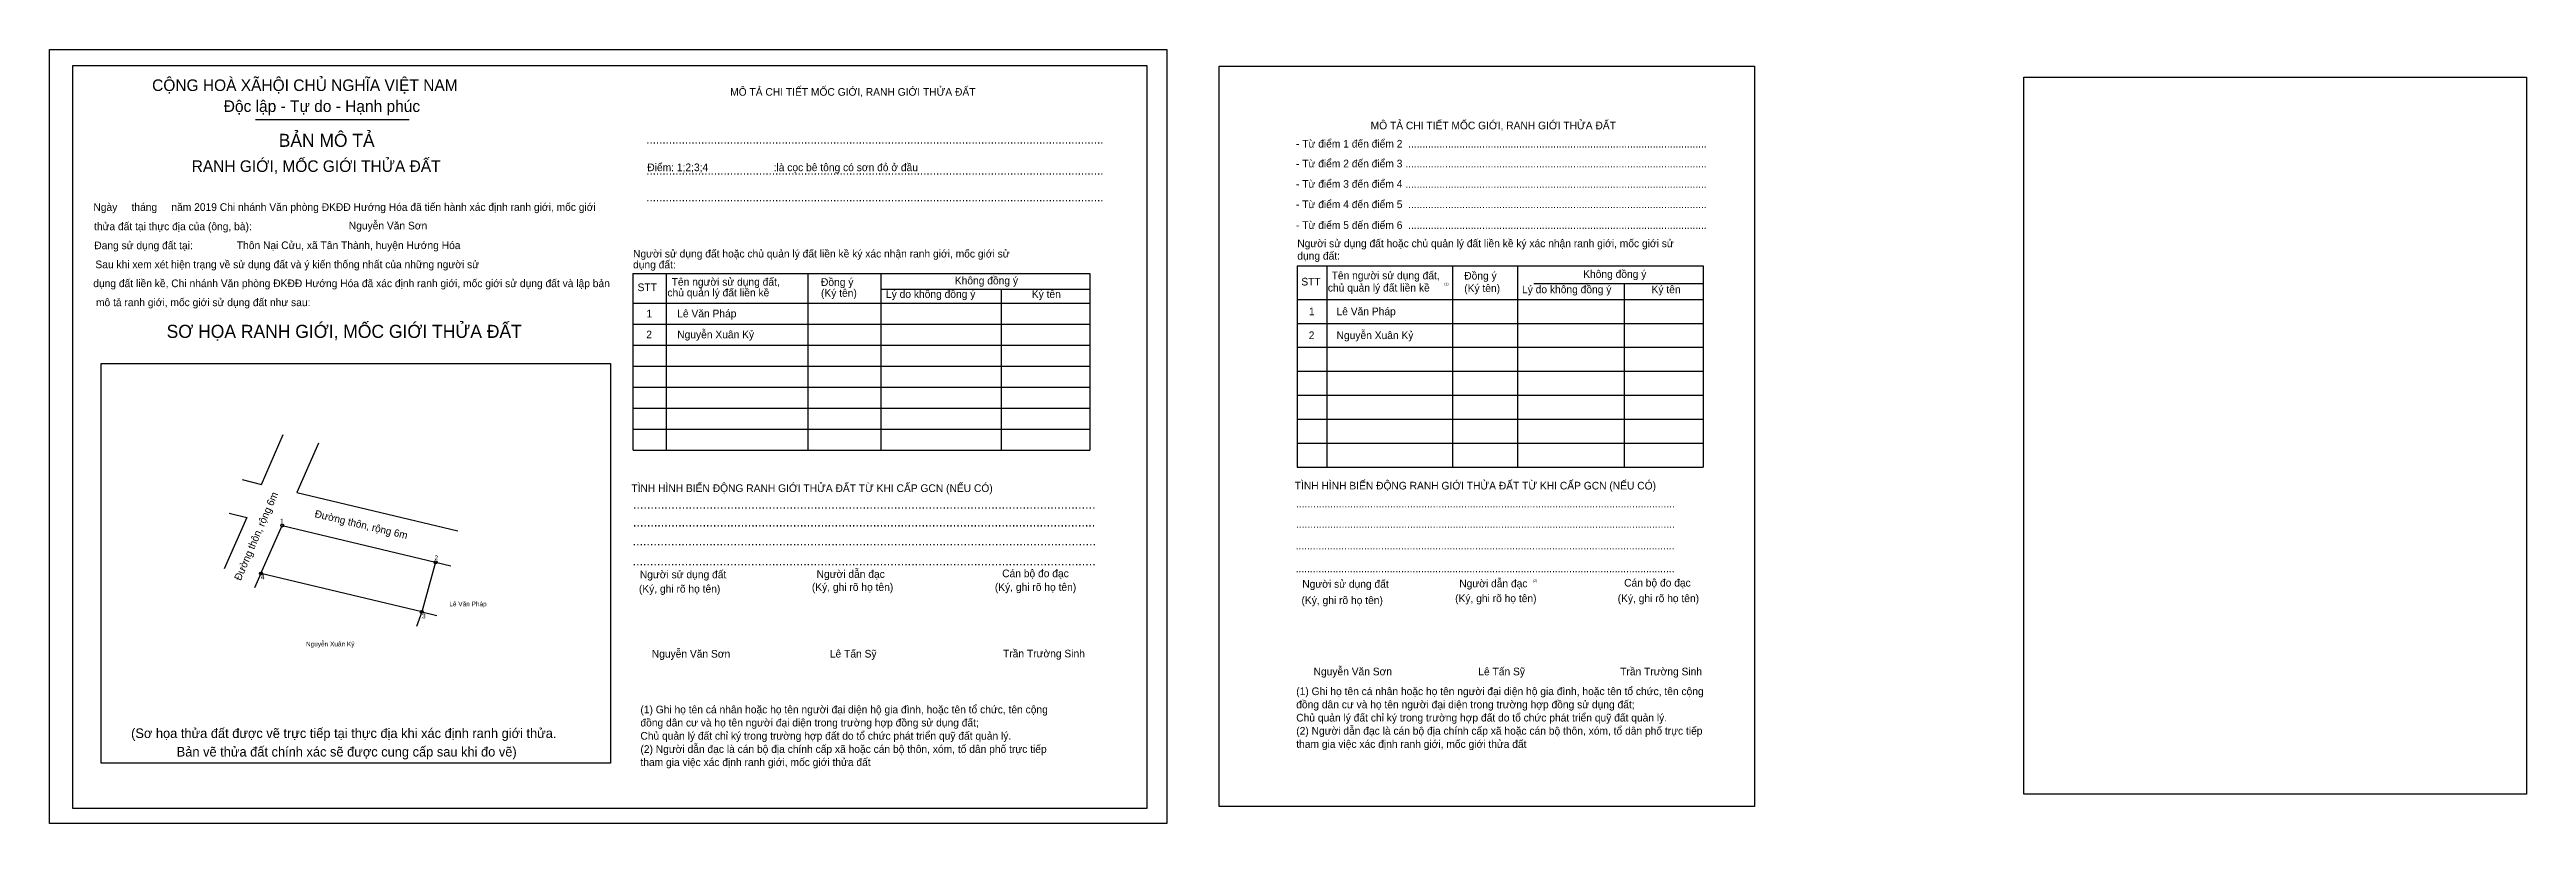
# Model space of a CAD drawing. Extents: x 129 to 540992, y 21 to 1835379.
# Drawn here: x 540573.7 to 540992.1, y 1835248.5 to 1835379.2 of the extents above.
import ezdxf

# ---------------------------------------------------------------- set-up
doc = ezdxf.new("R2010")
doc.units = 0
for name, color, linetype in [('bmtKhungInTrang1', 7, 'Continuous'), ('bmtKhungInTrang2', 7, 'Continuous'), ('bmtNoiDung', 7, 'Continuous'), ('bmtTemplate', 7, 'Continuous'), ('CanhThua', 7, 'Continuous'), ('Level 1', 7, 'Continuous'), ('Level 10', 7, 'Continuous'), ('Level 23', 7, 'Continuous'), ('MocDinhThua', 7, 'Continuous'), ('RauThua', 7, 'Continuous'), ('SoHieuDinhThua', 7, 'Continuous'), ('TenChuLanCan', 7, 'Continuous')]:
    doc.layers.add(name, color=color, linetype=linetype)

msp = doc.modelspace()

# ---------------------------------------------------------------- linework, layer by layer
at = {"layer": 'bmtKhungInTrang1'}
for points in [[(540573.67, 1835379.17), (540762.39, 1835379.17), (540762.39, 1835248.46), (540573.67, 1835248.46)], [(540577.58, 1835376.5), (540759.04, 1835376.5), (540759.04, 1835251.01), (540577.58, 1835251.01)]]:
    msp.add_lwpolyline(points, close=True, dxfattribs=at)
at = {"layer": 'bmtKhungInTrang2'}
msp.add_lwpolyline([(540771.26, 1835376.36), (540861.67, 1835376.36), (540861.67, 1835251.32), (540771.26, 1835251.32)], close=True, dxfattribs=at)
at = {"layer": 'bmtTemplate'}
for p, q in [((540608.48, 1835367.35), (540634.41, 1835367.35)), ((540677.82, 1835341.34), (540677.82, 1835311.49)), ((540701.76, 1835341.34), (540701.76, 1835311.49)), ((540714.07, 1835341.37), (540714.07, 1835311.49)), ((540749.42, 1835341.34), (540749.42, 1835311.49)), ((540789.4, 1835342.64), (540789.4, 1835308.64)), ((540810.67, 1835342.64), (540810.67, 1835308.64)), ((540821.61, 1835342.68), (540821.61, 1835308.64)), ((540824.38, 1835339.64), (540853.01, 1835339.64)), ((540853.01, 1835342.64), (540853.01, 1835308.64)), ((540672.24, 1835336.36), (540749.42, 1835336.36)), ((540714.07, 1835338.71), (540749.42, 1835338.71)), ((540784.44, 1835336.97), (540853.01, 1835336.97)), ((540672.24, 1835332.81), (540749.42, 1835332.81)), ((540784.44, 1835332.92), (540853.01, 1835332.92)), ((540672.24, 1835329.26), (540749.42, 1835329.26)), ((540784.44, 1835328.88), (540853.01, 1835328.88)), ((540672.24, 1835325.7), (540749.42, 1835325.7)), ((540672.24, 1835322.15), (540749.42, 1835322.15)), ((540784.44, 1835324.83), (540853.01, 1835324.83)), ((540672.24, 1835318.6), (540749.42, 1835318.6)), ((540784.44, 1835320.78), (540853.01, 1835320.78)), ((540672.24, 1835315.05), (540749.42, 1835315.05)), ((540784.44, 1835316.74), (540853.01, 1835316.74)), ((540672.24, 1835311.49), (540749.42, 1835311.49)), ((540784.44, 1835312.69), (540853.01, 1835312.69)), ((540784.44, 1835308.64), (540853.01, 1835308.64))]:
    msp.add_line(p, q, dxfattribs=at)
for points in [[(540577.58, 1835376.5), (540759.04, 1835376.5), (540759.04, 1835251.01), (540577.58, 1835251.01)], [(540907.17, 1835374.49), (540992.06, 1835374.49), (540992.06, 1835253.43), (540907.17, 1835253.43)], [(540582.38, 1835258.67), (540582.38, 1835326.16), (540668.41, 1835326.16), (540668.41, 1835258.67)]]:
    msp.add_lwpolyline(points, close=True, dxfattribs=at)
for points in [[(540672.19, 1835341.34), (540749.42, 1835341.34)], [(540672.19, 1835341.34), (540672.19, 1835311.49)], [(540784.4, 1835342.64), (540853.01, 1835342.64)], [(540784.4, 1835342.64), (540784.4, 1835308.64)], [(540839.67, 1835339.6), (540839.67, 1835308.64)], [(540734.4, 1835338.67), (540734.4, 1835311.49)]]:
    msp.add_lwpolyline(points, dxfattribs=at)
at = {"layer": 'CanhThua'}
for p, q in [((540609.38, 1835290.67), (540612.98, 1835298.78)), ((540612.98, 1835298.78), (540638.88, 1835292.57)), ((540636.54, 1835284.2), (540609.38, 1835290.67)), ((540638.88, 1835292.57), (540636.54, 1835284.2))]:
    msp.add_line(p, q, dxfattribs=at)
at = {"layer": 'Level 10'}
msp.add_lwpolyline([(540603.99, 1835300.86), (540607.01, 1835300.12), (540603.17, 1835291.46)], dxfattribs=at)
at = {"layer": 'Level 23'}
for points in [[(540606.2, 1835306.53), (540609.49, 1835305.72), (540613.13, 1835314.16)], [(540619.09, 1835312.71), (540615.45, 1835304.37), (540642.64, 1835297.91)]]:
    msp.add_lwpolyline(points, dxfattribs=at)
at = {"layer": 'MocDinhThua'}
for centre in [(540612.98, 1835298.78), (540609.38, 1835290.67), (540638.88, 1835292.57), (540636.54, 1835284.2)]:
    msp.add_circle(centre, 0.25, dxfattribs=at)
at = {"layer": 'RauThua'}
for p, q in [((540609.38, 1835290.67), (540608.3, 1835288.26)), ((540638.88, 1835292.57), (540641.44, 1835291.96)), ((540636.54, 1835284.2), (540635.63, 1835281.72)), ((540636.54, 1835284.2), (540639.1, 1835283.56))]:
    msp.add_line(p, q, dxfattribs=at)

# ---------------------------------------------------------------- texts
at = {"layer": 'bmtNoiDung'}
for s, height, p in [('Nguyễn Văn Sơn', 1.2935, (540624.22, 1835348.79)), ('Thôn Nại Cửu, xã Tân Thành, huyện Hướng Hóa', 1.2935, (540605.31, 1835345.47)), ('1', 1.29, (540674.51, 1835333.94)), ('Lê Văn Pháp ', 1.2935, (540679.7, 1835333.94)), ('1', 1.29, (540786.41, 1835334.3)), ('Lê Văn Pháp ', 1.2935, (540791.07, 1835334.3)), ('2', 1.29, (540674.47, 1835330.4)), ('Nguyễn Xuân Kỷ ', 1.2935, (540679.7, 1835330.4)), ('2', 1.29, (540786.37, 1835330.27)), ('Nguyễn Xuân Kỷ ', 1.2935, (540791.07, 1835330.27)), ('Nguyễn Văn Sơn', 1.2935, (540675.4, 1835276.47)), ('Lê Tấn Sỹ', 1.294, (540705.48, 1835276.48)), ('Trần Trường Sinh', 1.2935, (540734.73, 1835276.51)), ('Nguyễn Văn Sơn', 1.2935, (540787.19, 1835273.48)), ('Lê Tấn Sỹ', 1.294, (540815.01, 1835273.48)), ('Trần Trường Sinh', 1.2935, (540838.98, 1835273.48))]:
    msp.add_text(s, height=height, dxfattribs=at).set_placement(p)
at = {"layer": 'bmtTemplate'}
for s, height, p in [('CỘNG HOÀ XÃHỘI CHỦ NGHĨA VIỆT NAM', 1.9567, (540591, 1835372.17)), ('MÔ TẢ CHI TIẾT MỐC GIỚI, RANH GIỚI THỬA ĐẤT', 1.2935, (540688.64, 1835371.37)), ('Độc lập - Tự do - Hạnh phúc', 1.9567, (540603.1, 1835368.63)), ('BẢN MÔ TẢ', 2.201, (540612.39, 1835362.74)), ('- Từ điểm 1 đến điểm 2  .........................................................................................................', 1.29305, (540784.22, 1835362.62)), ('MÔ TẢ CHI TIẾT MỐC GIỚI, RANH GIỚI THỬA ĐẤT', 1.2931, (540796.83, 1835365.7)), ('RANH GIỚI, MỐC GIỚI THỬA ĐẤT', 1.9567, (540597.68, 1835358.5)), ('..............................................................................................................................................', 1.46377, (540674.47, 1835363.25)), ('Điểm: 1;2;3;4                       :là cọc bê tông có sơn đỏ ở đầu', 1.2935, (540674.64, 1835358.63)), ('- Từ điểm 2 đến điểm 3 ..........................................................................................................', 1.29305, (540784.22, 1835359.27)), ('..............................................................................................................................................', 1.46377, (540674.47, 1835358.03)), ('- Từ điểm 3 đến điểm 4 ..........................................................................................................', 1.29305, (540784.22, 1835355.83)), ('Ngày     tháng     năm 2019 Chi nhánh Văn phòng ĐKĐĐ Hướng Hóa đã tiến hành xác định ranh giới, mốc giới ', 1.29354, (540581.08, 1835351.92)), ('..............................................................................................................................................', 1.46377, (540674.47, 1835353.52)), ('- Từ điểm 4 đến điểm 5  .........................................................................................................', 1.29305, (540784.22, 1835352.39)), ('thửa đất tại thực địa của (ông, bà):', 1.2935, (540581.19, 1835348.66)), ('- Từ điểm 5 đến điểm 6  .........................................................................................................', 1.29305, (540784.22, 1835348.87)), ('Người sử dụng đất hoặc chủ quản lý đất liền kề ký xác nhận ranh giới, mốc giới sử', 1.2931, (540784.44, 1835345.79)), ('Đang sử dụng đất tại:', 1.2935, (540581.23, 1835345.45)), ('Sau khi xem xét hiện trạng về sử dụng đất và ý kiến thống nhất của những người sử ', 1.2935, (540581.42, 1835342.24)), ('dụng đất:', 1.294, (540672.24, 1835342.21)), ('Người sử dụng đất hoặc chủ quản lý đất liền kề ký xác nhận ranh giới, mốc giới sử', 1.2935, (540672.24, 1835344.05)), ('dụng đất:', 1.293, (540784.44, 1835343.69)), ('dụng đất liền kề, Chi nhánh Văn phòng ĐKĐĐ Hướng Hóa đã xác định ranh giới, mốc giới sử dụng đất và lập bản', 1.29354, (540581.06, 1835339.04)), ('STT', 1.294, (540673, 1835338.37)), ('chủ quản lý đất liền kề', 1.2935, (540678.04, 1835337.48)), ('Tên người sử dụng đất,', 1.2935, (540678.76, 1835339.29)), ('Đồng ý', 1.294, (540703.98, 1835339.26)), ('Không đồng ý', 1.2935, (540726.59, 1835339.51)), ('STT', 1.293, (540785.12, 1835339.32)), ('chủ quản lý đất liền kề', 1.2931, (540789.6, 1835338.3)), ('Tên người sử dụng đất,', 1.2931, (540790.24, 1835340.37)), ('(1)', 0.431, (540809.27, 1835339.36)), ('Đồng ý', 1.293, (540812.64, 1835340.33)), ('(Ký tên)', 1.293, (540812.64, 1835338.22)), ('Lý do không đồng ý', 1.2931, (540822.4, 1835338.02)), ('Không đồng ý', 1.2931, (540832.73, 1835340.61)), ('Ký tên', 1.293, (540844.28, 1835338.02)), ('mô tả ranh giới, mốc giới sử dụng đất như sau:', 1.2935, (540581.52, 1835335.83)), ('(Ký tên)', 1.294, (540703.98, 1835337.41)), ('Lý do không đồng ý', 1.2935, (540714.96, 1835337.23)), ('Ký tên', 1.294, (540739.59, 1835337.23)), ('SƠ HỌA RANH GIỚI, MỐC GIỚI THỬA ĐẤT', 2.2081, (540593.45, 1835330.47)), ('TÌNH HÌNH BIẾN ĐỘNG RANH GIỚI THỬA ĐẤT TỪ KHI CẤP GCN (NẾU CÓ)', 1.2935, (540671.95, 1835304.44)), ('TÌNH HÌNH BIẾN ĐỘNG RANH GIỚI THỬA ĐẤT TỪ KHI CẤP GCN (NẾU CÓ)', 1.2931, (540784.01, 1835304.87)), ('.....................................................................................................................................', 1.58113, (540672.23, 1835301.63)), ('.....................................................................................................................................', 1.29499, (540784.22, 1835301.83)), ('.....................................................................................................................................', 1.58031, (540672.23, 1835298.61)), ('.....................................................................................................................................', 1.29499, (540784.22, 1835298.39)), ('.....................................................................................................................................', 1.58429, (540672.15, 1835295.41)), ('.....................................................................................................................................', 1.29499, (540784.16, 1835294.74)), ('.....................................................................................................................................', 1.58347, (540672.15, 1835292.03)), ('(Ký, ghi rõ họ tên)', 1.2935, (540673.23, 1835287.45)), ('Người sử dụng đất', 1.2935, (540673.38, 1835289.87)), ('(Ký, ghi rõ họ tên)', 1.2935, (540702.44, 1835287.74)), ('Người dẫn đạc', 1.2935, (540703.24, 1835289.94)), ('(Ký, ghi rõ họ tên)', 1.2935, (540733.35, 1835287.74)), ('Cán bộ đo đạc', 1.2935, (540734.59, 1835290.05)), ('.....................................................................................................................................', 1.29499, (540784.16, 1835290.9)), ('Người sử dụng đất', 1.2931, (540785.28, 1835288.27)), ('Người dẫn đạc', 1.2931, (540811.8, 1835288.35)), ('(2)', 0.431, (540824.22, 1835289.24)), ('Cán bộ đo đạc', 1.2931, (540839.65, 1835288.47)), ('(Ký, ghi rõ họ tên)', 1.2931, (540785.15, 1835285.52)), ('(Ký, ghi rõ họ tên)', 1.2931, (540811.1, 1835285.84)), ('(Ký, ghi rõ họ tên)', 1.2931, (540838.56, 1835285.84)), ('(1) Ghi họ tên cá nhân hoặc họ tên người đại diện hộ gia đình, hoặc tên tổ chức, tên cộng', 1.2931, (540673.48, 1835267.06)), ('đồng dân cư và họ tên người đại diện trong trường hợp đồng sử dụng đất;', 1.2931, (540784.26, 1835267.91)), ('(1) Ghi họ tên cá nhân hoặc họ tên người đại diện hộ gia đình, hoặc tên tổ chức, tên cộng', 1.2931, (540784.26, 1835270.14)), ('(Sơ họa thửa đất được vẽ trực tiếp tại thực địa khi xác định ranh giới thửa.', 1.62, (540587.45, 1835262.89)), ('đồng dân cư và họ tên người đại diện trong trường hợp đồng sử dụng đất;', 1.2931, (540673.48, 1835264.84)), ('Chủ quản lý đất chỉ ký trong trường hợp đất do tổ chức phát triển quỹ đất quản lý.', 1.2931, (540673.48, 1835262.61)), ('Chủ quản lý đất chỉ ký trong trường hợp đất do tổ chức phát triển quỹ đất quản lý.', 1.2931, (540784.26, 1835265.68)), ('(2) Người dẫn đạc là cán bộ địa chính cấp xã hoặc cán bộ thôn, xóm, tổ dân phố trực tiếp', 1.2931, (540784.26, 1835263.46)), ('Bản vẽ thửa đất chính xác sẽ được cung cấp sau khi đo vẽ)', 1.62, (540595.15, 1835259.76)), ('tham gia việc xác định ranh giới, mốc giới thửa đất', 1.2931, (540673.48, 1835258.16)), ('(2) Người dẫn đạc là cán bộ địa chính cấp xã hoặc cán bộ thôn, xóm, tổ dân phố trực tiếp', 1.2931, (540673.48, 1835260.38)), ('tham gia việc xác định ranh giới, mốc giới thửa đất', 1.2931, (540784.26, 1835261.23))]:
    msp.add_text(s, height=height, dxfattribs=at).set_placement(p)
at = {"layer": 'Level 1'}
for rotation, p in [(66.6631, (540605.95, 1835289.37)), (346.5156, (540618.37, 1835300.22))]:
    msp.add_text('Đường thôn, rộng 6m', height=1.25, rotation=rotation, dxfattribs=at).set_placement(p)
at = {"layer": 'SoHieuDinhThua'}
for s, p in [('1', (540612.63, 1835299.14)), ('2', (540638.7, 1835292.94)), ('4', (540609.36, 1835289.7)), ('3', (540636.59, 1835283.09))]:
    msp.add_text(s, height=0.791, dxfattribs=at).set_placement(p)
at = {"layer": 'TenChuLanCan'}
for s, p in [('Lê Văn Pháp', (540641.2, 1835285.14)), ('Nguyễn Xuân Kỷ', (540616.99, 1835278.37))]:
    msp.add_text(s, height=0.7907, dxfattribs=at).set_placement(p)

doc.saveas('drawing.dxf')
